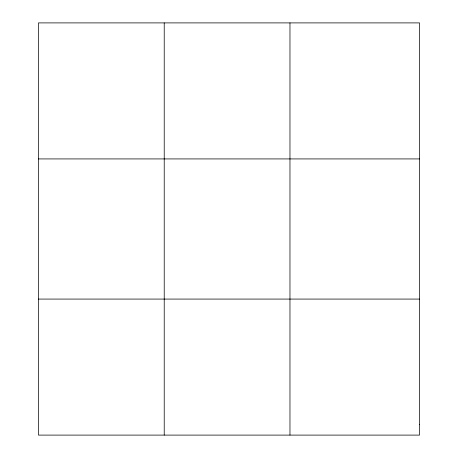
<?xml version="1.0" encoding="UTF-8"?>
<svg xmlns="http://www.w3.org/2000/svg" width="458" height="458" viewBox="0 0 458 458"><rect width="100%" height="100%" fill="white"/><g stroke="black" fill="none" stroke-linecap="round" stroke-linejoin="round"><path stroke-width="0.69" d="M164.222 22.9L164.222 435.1M289.971 22.9L289.971 435.1M38.466 158.926L419.534 158.926M38.466 299.074L419.534 299.074M419.534 424.635L419.534 435.1L38.466 435.1L38.466 22.9L419.534 22.9L419.534 424.635"/></g></svg>
